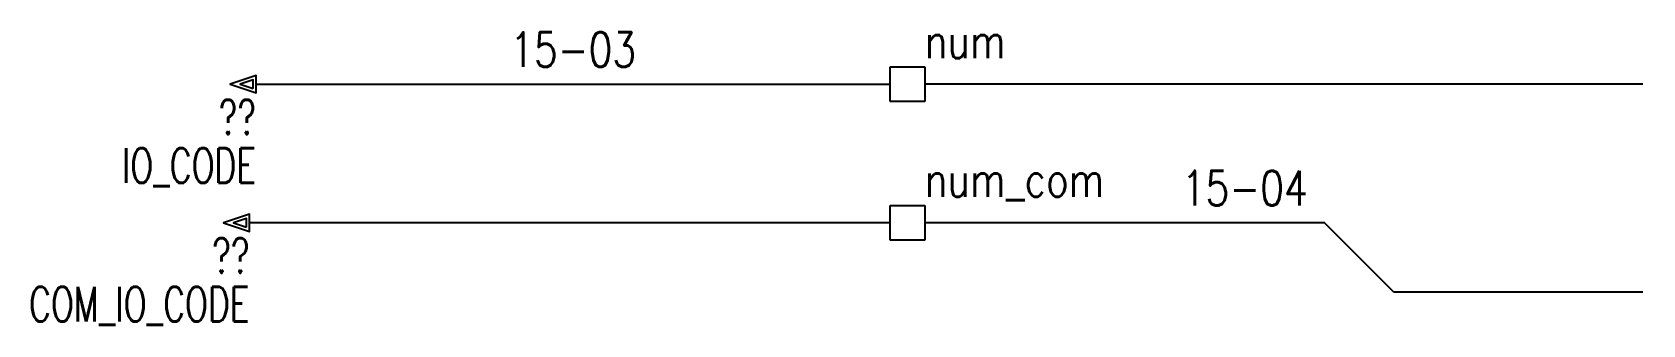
# Model space of a CAD drawing. Header units: inches. Extents: x 0.32 to 6.13, y 0 to 1.06.
import ezdxf
from ezdxf.enums import TextEntityAlignment as Align

# ---------------------------------------------------------------- set-up
doc = ezdxf.new("R2010")
doc.units = ezdxf.units.IN
doc.header["$MEASUREMENT"] = 0
for name, color, linetype in [('BLK_18', 251, 'Continuous'), ('BLU_18', 5, 'Continuous'), ('DESC', 150, 'Continuous'), ('SYMS', 7, 'Continuous'), ('WIRENO', 72, 'Continuous'), ('XREF', 7, 'Continuous')]:
    doc.layers.add(name, color=color, linetype=linetype)
doc.styles.add('WD', font='romans.shx')

# ---------------------------------------------------------------- blocks, each defined once
blk = doc.blocks.new('HT0001')
for p, q in [((-0.0625, 0.0625), (0.0625, 0.0625)), ((-0.0625, -0.0625), (-0.0625, 0.0625)), ((0.0625, 0.0625), (0.0625, -0.0625)), ((0.0625, -0.0625), (-0.0625, -0.0625))]:
    blk.add_line(p, q)
at = {"style": 'WD'}
for tag, p, width in [('INST', (0.0625, 0.4196), 0.7), ('LOC', (0.0625, 0.25), 0.7), ('DESC1', (0.0499, -0.3851), 0.8)]:
    blk.add_attdef(tag, p, '', height=0.125, dxfattribs=dict(at, width=width))
at = {"linetype": 'Continuous', "style": 'WD'}
for tag, p, height, width, flags in [('TERM01', (0.0625, 0.0938), 0.125, 0.8, 8), ('TAGSTRIP', (0.0499, -0.2288), 0.125, 0.9, 8), ('CAT', (0.2132, -0.4063), 0.1094, 0.8, 1), ('DESC2', (0.0499, -0.5413), 0.125, 0.8, 8), ('DESC3', (0.0499, -0.6976), 0.125, 0.8, 8)]:
    blk.add_attdef(tag, p, '', height=height, dxfattribs=dict(at, width=width, flags=flags))
at = {"style": 'WD', "flags": 1}
for tag, p, height in [('X2TERM01', (0, 0.0625), 0.0125), ('X2PIN01', (0.0326, 0.0839), 0.0125), ('X4TERM01', (-0.0625, 0), 0.0125), ('X4TERMDESC01', (-0.0552, -0.0229), 0.025), ('X2TERMDESC01', (-0.006, 0.0287), 0.025), ('STRIPSEQ', (0, 0), 0.00125), ('X1TERMDESC01', (0.0393, 0.007), 0.025), ('X1TERM01', (0.0625, 0), 0.0125), ('X1PIN01', (0.0868, 0.0164), 0.0125), ('X4PIN01', (-0.1138, -0.0375), 0.0125), ('LINKTERM', (0, -0.0019), 0.00125), ('X8TERM01', (0, -0.0625), 0.0125), ('X8TERMDESC01', (0, -0.0535), 0.025), ('X8PIN01', (0.0256, -0.0962), 0.0125)]:
    blk.add_attdef(tag, p, '', height=height, dxfattribs=at)
at = {"style": 'WD', "width": 0.7, "flags": 1}
blk.add_attdef('ASSYCODE', (0.0625, -0.2812), '', height=0.01, dxfattribs=at)
at = {"linetype": 'Continuous', "style": 'WD', "width": 0.8, "flags": 1}
blk.add_attdef('MFG', text='', height=0.1094, dxfattribs=at).set_placement((0.0882, -0.4063), align=Align.RIGHT)
blk = doc.blocks.new('HA1S3')
for points in [[(0, 0), (0, 0.0312), (-0.0938, 0), (0, -0.0312), (0, 0)], [(-0.0106, -0.0156), (-0.0106, 0.0156), (-0.0575, 0), (-0.0106, -0.0156)]]:
    blk.add_lwpolyline(points)
at = {"style": 'WD', "width": 0.8, "flags": 8}
blk.add_attdef('WIRENO', text='', height=0.125, dxfattribs=at).set_placement((0, 0.0875), align=Align.RIGHT)
at = {"style": 'WD', "flags": 1}
blk.add_attdef('SIGCODE', text='', height=0.01, dxfattribs=at).set_placement((-0.0195, 0.0466), align=Align.RIGHT)
blk.add_attdef('X1TERM01', (0, 0), '', height=0.01, dxfattribs=at)
at = {"style": 'WD', "width": 0.7}
for tag, p in [('XREF', (0, -0.1812)), ('DESC1', (0, -0.3563))]:
    blk.add_attdef(tag, text='', height=0.125, dxfattribs=at).set_placement(p, align=Align.RIGHT)
blk = doc.blocks.new('WD_WNH')
at = {"linetype": 'Continuous', "style": 'WD', "width": 0.8}
blk.add_attdef('WIRENO', text='', height=0.125, dxfattribs=at).set_placement((0, 0.0625), align=Align.CENTER)
at = {"style": 'WD', "flags": 1}
for tag, p in [('W01USER', (0, 0.0781)), ('W02USER', (0, 0.0703)), ('W03USER', (0, 0.0625)), ('W04USER', (0, 0.0547)), ('W05USER', (0, 0.0469)), ('W06USER', (0, 0.0391)), ('W07USER', (0, 0.0312)), ('W08USER', (0, 0.0234)), ('W09USER', (0, 0.0156)), ('W10USER', (0, 0.0078))]:
    blk.add_attdef(tag, text='', height=0.005, dxfattribs=at).set_placement(p, align=Align.CENTER)

msp = doc.modelspace()

# ---------------------------------------------------------------- linework, layer by layer
at = {"layer": 'BLK_18'}
for p, q in [((3.4142, 0.3682), (1.1042, 0.3682)), ((4.9799, 0.3682), (3.5427, 0.3682)), ((5.2302, 0.1179), (4.9799, 0.3682)), ((6.1277, 0.1179), (5.2302, 0.1179))]:
    msp.add_line(p, q, dxfattribs=at)
at = {"layer": 'BLU_18'}
for p, q in [((1.1277, 0.8679), (3.4142, 0.8679)), ((6.1277, 0.8679), (3.5427, 0.8679))]:
    msp.add_line(p, q, dxfattribs=at)

# ---------------------------------------------------------------- block references
at = {"layer": 'SYMS'}
for name, p, values in [('HT0001', (3.4767, 0.8679), {'TERM01': 'num'}), ('HA1S3', (1.1277, 0.8679), {'DESC1': 'IO_CODE', 'XREF': '??'}), ('HT0001', (3.4767, 0.3682), {'TERM01': 'num_com'})]:
    msp.add_blockref(name, p, dxfattribs=at).add_auto_attribs(values)
ref = msp.add_blockref('HA1S3', (1.1042, 0.3682), dxfattribs=at)
ref.add_attrib('DESC1', 'COM_IO_CODE', dxfattribs={"layer": 'DESC', "height": 0.125, "style": 'WD', "width": 0.7}).set_placement((1.1042, 0.0119), align=Align.RIGHT)
ref.add_attrib('XREF', '??', dxfattribs={"layer": 'XREF', "height": 0.125, "style": 'WD', "width": 0.7}).set_placement((1.1042, 0.1869), align=Align.RIGHT)
at = {"layer": 'WIRENO'}
ref = msp.add_blockref('WD_WNH', (2.2709, 0.8679), dxfattribs=at)
ref.add_attrib('WIRENO', '15-03', dxfattribs={"linetype": 'Continuous', "height": 0.125, "style": 'WD', "width": 0.8}).set_placement((2.2709, 0.9304), align=Align.CENTER)
ref = msp.add_blockref('WD_WNH', (4.6924, 0.3682), dxfattribs=at)
ref.add_attrib('WIRENO', '15-04', dxfattribs={"linetype": 'Continuous', "height": 0.125, "style": 'WD', "width": 0.8}).set_placement((4.6924, 0.4307), align=Align.CENTER)

doc.saveas('drawing.dxf')
